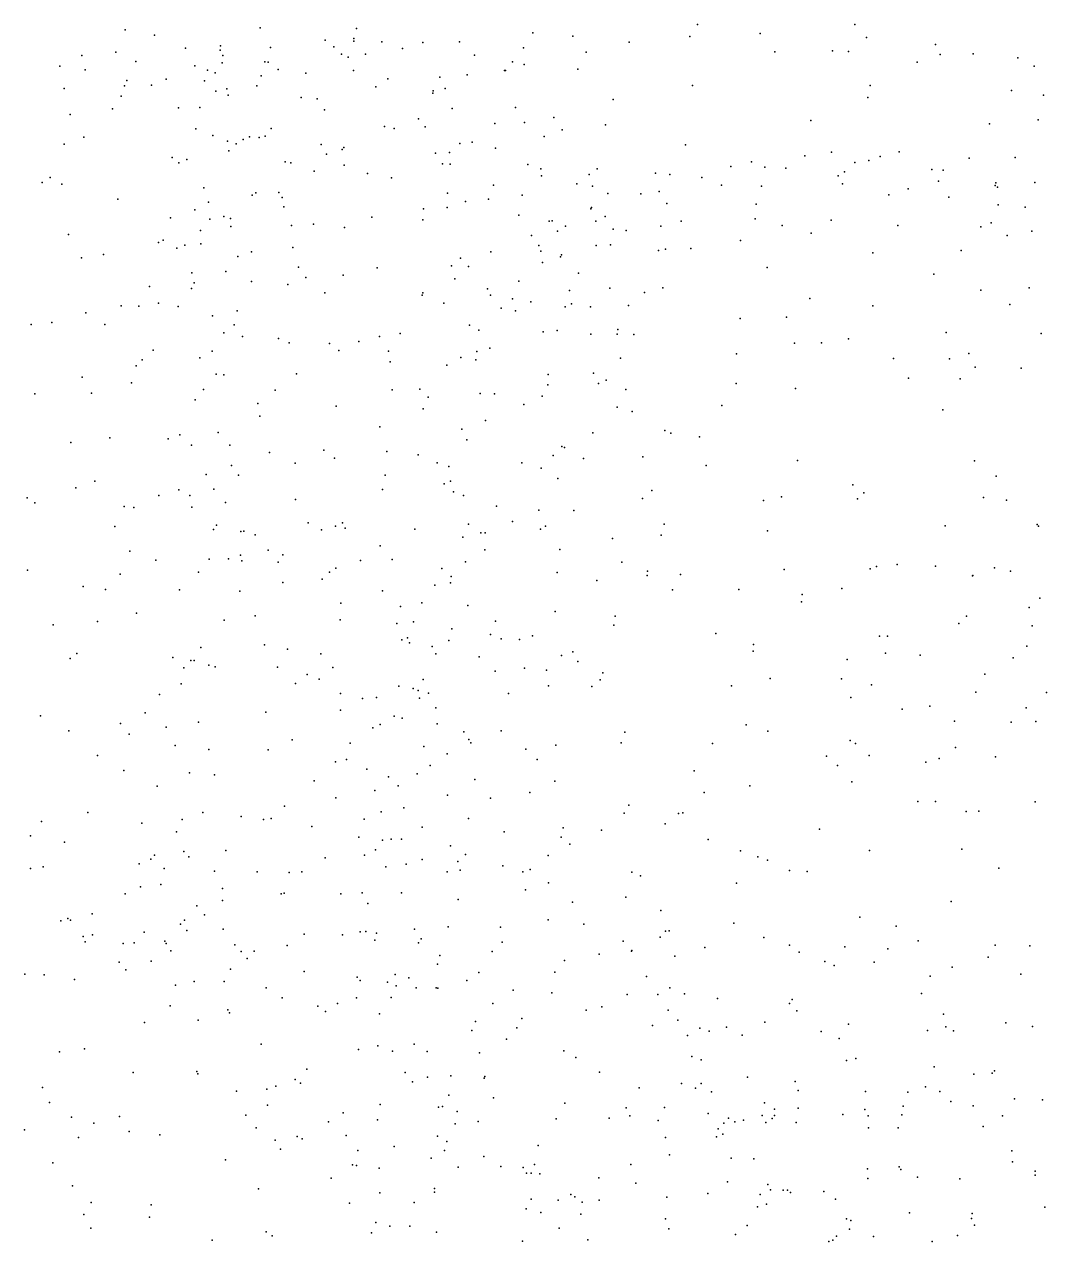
# Model space of a CAD drawing. Header units: metres. Extents: x -23.9 to 23.9, y -28.5 to 28.5.
# Drawn here: x 5.976 to 7.47, y 0.013 to 1.791 of the extents above; entities that cross this region are included whole.
import ezdxf

# ---------------------------------------------------------------- set-up
doc = ezdxf.new("R2010")
doc.units = ezdxf.units.M

msp = doc.modelspace()

# ---------------------------------------------------------------- linework, layer by layer
for p in [(6.1237, 1.7828, 18.7568), (6.3209, 1.7856, 21.542), (6.4615, 1.7846, 20.7161), (6.7191, 1.7786, 21.1354), (6.9597, 1.7908, 22.2245), (7.1898, 1.7904, 22.2281), (6.1663, 1.775, 19.076), (6.4157, 1.7675, 20.4798), (6.4577, 1.7664, -6.7892), (6.4579, 1.7702, 20.2671), (6.4986, 1.7654, 20.1801), (6.5587, 1.7641, 22.1774), (6.6121, 1.7653, 20.0453), (6.7778, 1.7734, 19.0215), (6.86, 1.7647, 18.9965), (6.9488, 1.773, 18.9778), (7.0513, 1.7773, 22.2077), (7.2067, 1.7716, 19.0143), (7.3074, 1.7612, -10.8789), (6.0603, 1.7455, 18.6076), (6.1101, 1.7502, 19.2564), (6.2117, 1.756, 18.9892), (6.2624, 1.7531, 19.6023), (6.2631, 1.7593, -10.4704), (6.2663, 1.7453, 19.6918), (6.336, 1.7568, 2.3899), (6.4285, 1.7581, 22.0686), (6.4396, 1.7472, 20.4017), (6.4492, 1.7428, 19.9177), (6.4748, 1.7471, 19.1864), (6.5289, 1.7557, 20.8053), (6.6341, 1.7459, 21.1542), (6.7057, 1.7563, 20.9712), (6.797, 1.7502, 22.261), (7.0729, 1.7506, 18.9958), (7.1571, 1.752, 12.6453), (7.1804, 1.7513, 13.015), (7.3144, 1.747, 19.0805), (7.3625, 1.7476, 22.3291), (6.028, 1.7295, 19.3439), (6.0652, 1.7246, -1.2548), (6.1394, 1.7363, -16.091), (6.2253, 1.73, 19.4844), (6.2652, 1.7345, 21.7059), (6.3277, 1.7359, 21.9451), (6.3325, 1.7354, 13.9484), (6.347, 1.7249, 19.8061), (6.6896, 1.7362, 2.2837), (6.7067, 1.7324, 22.2603), (6.7851, 1.7255, 21.0033), (7.2809, 1.7356, 22.2981), (7.4279, 1.7418, 19.1903), (7.4518, 1.7297, 22.3625), (6.1262, 1.7089, -6.2546), (6.1833, 1.7107, 19.2438), (6.2394, 1.7085, 19.7635), (6.2439, 1.7239, 18.8555), (6.2553, 1.7199, 19.3798), (6.3224, 1.7155, 19.3215), (6.3878, 1.7193, 21.3206), (6.4574, 1.7233, 20.5553), (6.5074, 1.7111, 20.6995), (6.5832, 1.7139, 19.1963), (6.6233, 1.7169, -25.1974), (6.6777, 1.7232, 19.1083), (6.6795, 1.7233, 20.0164), (6.0345, 1.6972, 18.5266), (6.1225, 1.7012, 19.5475), (6.1619, 1.7021, 18.6382), (6.256, 1.6934, 18.7776), (6.2723, 1.6964, 19.0496), (6.3158, 1.7011, 21.4094), (6.4897, 1.6993, 21.2072), (6.573, 1.6901, 19.8986), (6.5737, 1.6938, 20.1552), (6.5913, 1.6971, 20.8154), (6.9523, 1.7015, 22.288), (7.2121, 1.7015, 19.0668), (7.4184, 1.6943, 8.0287), (6.1176, 1.6861, 19.436), (6.2739, 1.6872, 21.8978), (6.3806, 1.6838, 19.8843), (6.4043, 1.6822, 22.1204), (6.8368, 1.6812, 22.3126), (7.2087, 1.684, 22.2656), (7.4656, 1.6873, 19.3039), (6.0431, 1.6589, 19.5852), (6.1053, 1.6675, -20.5028), (6.2017, 1.6689, 19.835), (6.2326, 1.6693, 18.6787), (6.4151, 1.666, 19.2205), (6.6012, 1.6678, 12.227), (6.6937, 1.6693, -6.3812), (6.7497, 1.6546, 20.0426), (6.2271, 1.6382, 21.5665), (6.3368, 1.6385, 19.0815), (6.5025, 1.6415, 19.9193), (6.5167, 1.6386, 20.468), (6.5523, 1.6528, 21.1365), (6.562, 1.6412, 20.2721), (6.6636, 1.6461, 19.9728), (6.7072, 1.6476, 20.8752), (6.7622, 1.6365, 20.9689), (6.8254, 1.6441, 19.0858), (7.1256, 1.6503, 19.0443), (7.3867, 1.6457, 22.3428), (7.4577, 1.6514, 19.8732), (6.0631, 1.626, 18.4722), (6.2516, 1.6284, 21.4744), (6.2733, 1.62, 21.9726), (6.2961, 1.6227, 18.7394), (6.3052, 1.6265, 19.9451), (6.3195, 1.6255, 22.0456), (6.3281, 1.6273, 18.8685), (6.6308, 1.6189, 14.3464), (6.7357, 1.627, 19.1367), (6.0347, 1.6158, 19.7591), (6.275, 1.6063, -1.9788), (6.2857, 1.6164, 21.3827), (6.41, 1.6155, -5.7495), (6.4179, 1.6011, 14.6257), (6.4407, 1.6078, 19.1424), (6.4429, 1.6111, 21.1953), (6.577, 1.6027, 19.9457), (6.5977, 1.6037, 19.1815), (6.6127, 1.6169, 20.7063), (6.6645, 1.6099, 20.1732), (6.9424, 1.6147, 19.0166), (7.1555, 1.604, 18.6019), (7.2546, 1.6044, 19.0606), (6.1921, 1.5964, 8.8554), (6.2019, 1.5885, 21.6295), (6.2139, 1.5935, 19.9628), (6.3574, 1.5899, 21.2669), (6.3659, 1.5887, 18.9428), (6.4438, 1.5852, 22.2019), (6.5875, 1.5873, 20.5293), (6.5986, 1.5864, 20.3736), (6.7119, 1.5861, 21.0477), (7.0085, 1.5832, 18.5636), (7.0385, 1.59, 18.7035), (7.1165, 1.5989, 22.2838), (7.1895, 1.5891, 18.793), (7.21, 1.5921, 22.271), (7.2265, 1.5977, 18.6792), (7.3569, 1.5956, 19.1229), (7.4238, 1.5961, 19.1804), (6.0141, 1.5669, 19.8398), (6.3999, 1.5763, 19.0593), (6.4775, 1.5729, -8.0795), (6.5126, 1.5668, 20.0223), (6.731, 1.58, -15.7198), (6.7321, 1.5695, 20.8025), (6.8017, 1.5716, 22.3486), (6.8133, 1.5798, 17.4717), (6.8985, 1.5737, 22.348), (6.9192, 1.5714, 22.7523), (6.9664, 1.5673, 18.7554), (7.0583, 1.5821, 18.7919), (7.0887, 1.5807, 18.4844), (7.1656, 1.5694, 18.8718), (7.1748, 1.5754, 18.4543), (7.3022, 1.5786, 18.7714), (7.3189, 1.5777, 18.558), (6.0023, 1.5597, -24.8904), (6.0311, 1.5574, 18.4087), (6.2388, 1.552, 21.4303), (6.6619, 1.556, 20.6427), (6.7836, 1.5577, 20.8679), (6.8066, 1.5546, 20.9569), (6.9949, 1.5559, 22.343), (7.0532, 1.5546, 18.8805), (7.1717, 1.5581, 18.9724), (7.2678, 1.5508, 18.4153), (7.3118, 1.5618, 22.3062), (7.3949, 1.5555, 18.7), (7.3958, 1.5593, 5.876), (7.3983, 1.5532, 18.5872), (7.4527, 1.5597, 22.3561), (6.1128, 1.5357, 18.4349), (6.2455, 1.5309, 18.5421), (6.3094, 1.5412, 20.0529), (6.3147, 1.5448, 18.6523), (6.3482, 1.5451, 18.7333), (6.3532, 1.5378, 11.8867), (6.5947, 1.5443, 19.105), (6.6208, 1.5322, 21.0623), (6.6544, 1.5353, 20.4575), (6.7038, 1.5412, 20.2755), (6.829, 1.5438, 20.1392), (6.8772, 1.5433, 18.6909), (6.9039, 1.5465, 18.5533), (6.9152, 1.5293, 18.4554), (7.2393, 1.5418, 18.925), (7.327, 1.5385, 19.0138), (6.2252, 1.52, 21.9476), (6.3553, 1.5242, 22.3976), (6.5595, 1.5212, 24.4413), (6.5941, 1.5235, 22.3165), (6.6986, 1.5122, 20.5501), (6.8038, 1.5214, 19.1358), (6.8052, 1.5234, 20.2176), (7.0457, 1.5283, -12.1935), (7.3989, 1.5273, 18.8417), (7.4388, 1.524, 5.5015), (6.1897, 1.5083, 21.8518), (6.2472, 1.5063, 13.7004), (6.268, 1.5103, 22.0347), (6.2777, 1.5073, 21.336), (6.2779, 1.4954, -25.96), (6.3666, 1.4969, 22.1698), (6.3988, 1.4991, 18.7952), (6.4439, 1.4941, 21.1529), (6.4838, 1.5093, 22.258), (6.5586, 1.5054, 20.0684), (6.7431, 1.5034, 20.0051), (6.7473, 1.5037, 20.9962), (6.767, 1.496, 20.766), (6.8115, 1.5033, 18.7301), (6.8247, 1.5104, 18.551), (6.9061, 1.4959, 19.0234), (6.936, 1.5032, 18.9278), (7.0443, 1.5066, 18.3156), (7.0834, 1.4969, 22.3283), (7.1551, 1.5046, 2.5619), (7.2525, 1.497, 18.2989), (7.3739, 1.495, 7.6679), (7.389, 1.5011, 18.3788), (6.041, 1.484, 19.9764), (6.2338, 1.4896, 20.0816), (6.7173, 1.4825, 11.755), (6.7551, 1.4889, 22.3643), (6.8364, 1.4918, 18.45), (6.8554, 1.4896, 18.8803), (7.1258, 1.4856, 18.2683), (7.4124, 1.4824, 18.9774), (7.4483, 1.4888, 24.4215), (6.1725, 1.4723, 21.7508), (6.1793, 1.4754, 21.5776), (6.199, 1.4637, 21.4926), (6.2108, 1.4682, 12.3897), (6.234, 1.4703, 13.2198), (6.308, 1.4587, 20.1161), (6.3685, 1.4649, 21.2089), (6.658, 1.4586, 19.0531), (6.7281, 1.468, -21.6306), (6.7311, 1.4593, 20.4657), (6.8117, 1.4679, 18.9988), (6.8325, 1.469, 20.9176), (6.903, 1.4604, 18.3161), (6.9132, 1.4624, 20.098), (6.95, 1.4634, -11.0946), (7.0225, 1.4751, 18.1038), (7.3453, 1.4606, 18.2807), (6.0596, 1.4496, -15.6732), (6.092, 1.4547, 20.0455), (6.2884, 1.4516, 18.5495), (6.6138, 1.4494, 13.296), (6.7334, 1.4429, 13.9303), (6.7598, 1.4514, 20.6812), (6.7611, 1.4544, 18.4873), (7.2159, 1.4571, 3.2253), (6.221, 1.4277, 21.967), (6.2707, 1.43, -20.9897), (6.3768, 1.4362, 18.6779), (6.4423, 1.4243, 20.1455), (6.4918, 1.435, 18.9548), (6.6002, 1.438, -9.4688), (6.6254, 1.4372, 21.047), (6.7859, 1.4276, 18.3819), (7.0614, 1.4356, 18.2102), (7.3052, 1.4261, 22.2602), (6.1593, 1.408, 21.687), (6.2207, 1.4049, 21.4116), (6.2242, 1.4131, 18.4587), (6.308, 1.4153, 21.2733), (6.3614, 1.4109, 3.6891), (6.3877, 1.4209, 22.202), (6.6053, 1.419, -12.323), (6.6532, 1.4045, 22.3518), (6.699, 1.4157, 18.7918), (6.8318, 1.4055, 18.2903), (6.9093, 1.4059, 20.1918), (7.4442, 1.4061, 18.2638), (6.4153, 1.3986, 21.1589), (6.5575, 1.3955, 22.3192), (6.5587, 1.3986, 20.1431), (6.6575, 1.3952, 20.1051), (6.6897, 1.3899, 18.4614), (6.773, 1.4021, 18.9511), (6.8826, 1.399, 24.3935), (7.1239, 1.3902, 18.15), (7.3738, 1.4028, 18.217), (6.0663, 1.3694, -2.2668), (6.1177, 1.3796, 20.1111), (6.1435, 1.3792, 18.3874), (6.1725, 1.3838, 21.5448), (6.2013, 1.3789, 20.1458), (6.2872, 1.3723, 22.091), (6.5891, 1.3836, 18.9725), (6.6731, 1.3763, 18.9839), (6.6937, 1.3722, 18.8834), (6.7161, 1.3855, 21.0062), (6.7667, 1.3783, 20.1001), (6.7757, 1.3824, 20.6114), (6.8036, 1.3782, 20.9597), (6.859, 1.3802, 12.701), (7.2162, 1.3798, 18.144), (7.416, 1.3818, 22.2867), (5.9862, 1.3525, -20.1542), (6.0167, 1.3554, 20.0593), (6.0939, 1.3526, -22.4802), (6.251, 1.3652, -1.483), (6.2829, 1.3518, 18.491), (6.6267, 1.3513, 18.7014), (7.022, 1.3614, 18.1388), (7.0901, 1.3632, -25.1938), (6.268, 1.3403, 20.1824), (6.2949, 1.3351, -26.5135), (6.495, 1.3349, 22.2809), (6.5254, 1.3392, 18.8933), (6.6402, 1.344, 18.811), (6.7345, 1.3415, 14.625), (6.7546, 1.3438, 18.2928), (6.8038, 1.3385, 20.5055), (6.8426, 1.3385, 20.3808), (6.8433, 1.3449, 18.2051), (6.8669, 1.3378, 22.383), (7.323, 1.341, 18.1338), (7.4621, 1.3393, 18.1954), (6.3475, 1.3321, 21.2215), (6.3632, 1.3258, 18.5982), (6.4222, 1.3248, 20.1995), (6.465, 1.3275, 18.7694), (6.6565, 1.3177, 21.0323), (7.1018, 1.325, 18.1016), (7.1409, 1.3256, 22.3177), (7.1805, 1.3313, -15.7593), (6.1485, 1.3008, 20.1587), (6.1647, 1.3152, 21.7297), (6.2326, 1.304, 18.4363), (6.2509, 1.3134, 21.3578), (6.4357, 1.3143, 21.1486), (6.5086, 1.3135, 21.0979), (6.5106, 1.2979, 12.9607), (6.6142, 1.3044, 20.1672), (6.6361, 1.3008, 18.9042), (6.6375, 1.313, 18.4395), (6.8474, 1.3031, -8.6378), (7.0168, 1.3097, 22.3596), (7.2464, 1.3027, 22.2601), (7.3279, 1.3021, 23.1965), (7.3562, 1.3102, 16.9048), (6.1396, 1.292, 24.4635), (6.2564, 1.2801, 14.8887), (6.3738, 1.2802, 22.1824), (6.5936, 1.2932, 18.5432), (6.808, 1.2813, 20.6191), (7.3654, 1.2901, 22.214), (7.4328, 1.2885, 14.5575), (6.0609, 1.2753, 20.125), (6.133, 1.2673, 18.3613), (6.268, 1.2788, 22.045), (6.7413, 1.2641, 20.1494), (6.7417, 1.2792, -6.0547), (6.8152, 1.2661, 20.7408), (6.8266, 1.2712, 2.5856), (7.0162, 1.2663, 18.073), (7.268, 1.2741, -16.9568), (7.3438, 1.2733, -9.0028), (5.9915, 1.2513, 3.9338), (6.0743, 1.2521, -5.3479), (6.2382, 1.2574, 20.2076), (6.3427, 1.2565, 20.2209), (6.5139, 1.2569, 18.7236), (6.5543, 1.2582, 20.2054), (6.5665, 1.2462, 18.7922), (6.6422, 1.2518, 11.5111), (6.6634, 1.2512, 18.304), (6.733, 1.248, 18.2186), (6.8553, 1.2576, 20.2122), (7.103, 1.2591, 11.8989), (6.226, 1.2424, 21.957), (6.3175, 1.2373, 18.5143), (6.4318, 1.2332, 20.2305), (6.5592, 1.2294, 18.4879), (6.706, 1.2356, 21.0193), (6.8427, 1.2317, 20.8808), (6.9952, 1.2341, 17.087), (7.3182, 1.2276, 18.0526), (6.3202, 1.2188, 22.1071), (6.6503, 1.2121, 22.3364), (6.8646, 1.2255, 20.4371), (6.2033, 1.1913, 21.5266), (6.2597, 1.1947, 21.3784), (6.4957, 1.2029, 18.5499), (6.6156, 1.1998, 20.2007), (6.807, 1.1942, 20.5804), (6.9121, 1.1977, 20.3194), (6.9207, 1.1937, 18.0648), (6.044, 1.1801, 20.1423), (6.1012, 1.1871, 18.2967), (6.1866, 1.1856, 21.7265), (6.2206, 1.1762, 18.3862), (6.2765, 1.1761, 20.2316), (6.6229, 1.1841, 21.0305), (6.7616, 1.1742, 20.7671), (6.9627, 1.1882, 22.3569), (6.3345, 1.1656, 21.2885), (6.414, 1.1689, 18.6152), (6.4295, 1.157, 21.193), (6.5059, 1.1668, 20.2333), (6.5515, 1.162, 18.4311), (6.7489, 1.1609, 20.946), (6.7656, 1.1727, 20.1854), (6.7935, 1.1568, 20.4982), (6.8801, 1.1591, 22.3656), (6.279, 1.1466, 22.0063), (6.3718, 1.1501, 20.2454), (6.5794, 1.1504, 18.3514), (6.5963, 1.1451, 2.8642), (6.7031, 1.1506, 18.1819), (6.7313, 1.1425, 20.6951), (6.9723, 1.1464, 14.808), (7.106, 1.154, 18.0058), (7.3644, 1.1535, 22.1551), (6.0791, 1.1237, 11.6379), (6.2422, 1.1334, 21.4755), (6.2894, 1.1324, 18.4403), (6.5034, 1.1323, 21.1504), (6.5988, 1.1236, 21.1026), (6.7557, 1.1275, 22.3573), (7.396, 1.131, 18.0421), (6.0514, 1.114, 18.1675), (6.1729, 1.1029, 18.2653), (6.2018, 1.1108, 15.3936), (6.218, 1.1028, 21.7459), (6.2531, 1.1118, 21.9148), (6.4996, 1.1116, 18.5088), (6.5898, 1.1198, 22.304), (6.6035, 1.1081, 20.2168), (6.6181, 1.1029, 18.265), (6.8931, 1.1098, 20.3583), (7.1868, 1.1181, 8.6556), (7.2029, 1.1066, 22.2423), (5.9805, 1.0992, 20.1097), (5.9915, 1.0919, 18.085), (6.1224, 1.0865, 20.1962), (6.1365, 1.0854, 18.1469), (6.2211, 1.0859, 21.6636), (6.2701, 1.0923, 20.2404), (6.3724, 1.097, 22.1067), (6.6664, 1.0869, 20.8687), (6.8795, 1.0985, 11.2146), (7.0561, 1.0952, -13.7265), (7.0825, 1.1007, 22.3146), (7.1934, 1.0978, 17.9849), (7.3779, 1.0997, 22.0841), (7.4113, 1.0959, 15.015), (6.728, 1.0811, 18.133), (6.7793, 1.0806, 13.8016), (6.1087, 1.0572, 18.0431), (6.2529, 1.0529, 21.53), (6.2569, 1.0595, 18.2389), (6.2925, 1.05, 18.4129), (6.2968, 1.0504, 21.4252), (6.3912, 1.0627, 18.6458), (6.4106, 1.0528, 21.2637), (6.4308, 1.0578, 24.2998), (6.4414, 1.0626, 11.2389), (6.4451, 1.0549, 18.5517), (6.5469, 1.0533, 18.3426), (6.6253, 1.0607, 3.3348), (6.6896, 1.0645, 21.0501), (6.7306, 1.0533, -7.4758), (6.7379, 1.0579, 20.224), (6.911, 1.0607, 18.0187), (7.0621, 1.0509, 17.9782), (7.3218, 1.0586, 17.9911), (7.4562, 1.0602, -8.043), (7.4581, 1.058, 18.0397), (6.3138, 1.0452, -20.2992), (6.6168, 1.042, 20.7707), (6.6434, 1.0482, 18.2034), (6.6495, 1.0484, 20.949), (6.8355, 1.0399, 20.3018), (6.9066, 1.0447, 22.374), (6.1303, 1.0216, 22.4805), (6.2923, 1.0157, -15.2603), (6.3325, 1.0231, 22.0763), (6.3541, 1.016, 18.5243), (6.4963, 1.0293, 18.4102), (6.6492, 1.0232, 21.1299), (6.7587, 1.0238, 20.4043), (6.1684, 1.0084, 18.0066), (6.2462, 1.0099, 18.0682), (6.2747, 1.0103, 21.9767), (6.294, 1.0072, 18.1435), (6.3473, 1.0052, 18.2986), (6.4316, 0.9967, 3.8124), (6.4673, 1.0079, 18.3043), (6.5139, 1.0094, 22.2939), (6.5864, 0.996, 8.5205), (6.6207, 1.0057, 20.2093), (6.8491, 1.0055, 18.0344), (7.2121, 0.9956, 22.2824), (7.2212, 0.9989, 23.9373), (7.2514, 1.002, 17.973), (7.3074, 0.9994, 22.1831), (7.3938, 0.9973, 18.0094), (5.981, 0.9936, 17.9164), (6.1162, 0.9876, 20.1872), (6.2306, 0.9909, 21.815), (6.4114, 0.9806, 18.3924), (6.4223, 0.9907, 22.2211), (6.5998, 0.9842, 22.3615), (6.755, 0.9903, -23.6267), (6.8129, 0.9785, 9.0051), (6.8861, 0.986, 10.6422), (6.8869, 0.9921, 17.5454), (6.9348, 0.9873, -11.4618), (7.0866, 0.9944, 22.3602), (7.3614, 0.9856, -16.1172), (7.362, 0.9859, 21.3133), (7.417, 0.9921, 21.4532), (6.0621, 0.97, 17.8997), (6.0949, 0.9653, 13.5654), (6.2031, 0.9651, 20.2154), (6.2912, 0.9632, -27.0219), (6.3539, 0.9756, 22.1531), (6.4996, 0.9633, -12.6781), (6.576, 0.9719, 20.8441), (6.5992, 0.975, 20.9516), (6.9234, 0.9649, 22.4273), (7.0202, 0.9654, 22.4081), (7.1705, 0.9667, 17.9599), (6.4389, 0.9453, 20.2387), (6.557, 0.9458, 20.721), (7.1119, 0.9474, 17.9984), (7.113, 0.9579, 11.7185), (7.4601, 0.9529, 21.3053), (6.14, 0.9307, 17.8833), (6.3137, 0.9268, 21.5161), (6.5257, 0.9408, 18.2963), (6.6245, 0.9422, 20.49), (6.7517, 0.9334, 22.4454), (6.8394, 0.9263, 22.4616), (7.3527, 0.9263, 17.9867), (7.4443, 0.939, 22.028), (6.0182, 0.9139, 17.8333), (6.0833, 0.9187, -10.828), (6.2682, 0.9205, 17.9554), (6.4376, 0.9213, 22.3045), (6.5204, 0.9156, 21.2911), (6.5449, 0.9181, 22.3854), (6.6011, 0.9082, 18.2316), (6.6647, 0.9192, 18.1595), (6.8374, 0.9132, 20.1899), (7.3417, 0.9158, 21.447), (7.4488, 0.9125, 21.6713), (6.528, 0.8918, 20.8325), (6.5361, 0.8949, 20.2174), (6.5965, 0.8909, 21.154), (6.6573, 0.8997, 20.4023), (6.6729, 0.8933, 22.4497), (6.6998, 0.8923, 14.8266), (6.7187, 0.8979, 4.0405), (6.9864, 0.9011, 22.4583), (7.2258, 0.8971, -21.97), (7.2373, 0.8973, 22.3362), (6.0531, 0.8721, 4.3729), (6.2344, 0.8805, 20.2086), (6.3274, 0.8845, 22.1964), (6.3606, 0.8783, 20.2242), (6.4094, 0.8717, 18.0593), (6.539, 0.8876, 20.6255), (6.5724, 0.8824, 20.536), (6.5776, 0.8713, 21.0462), (6.7779, 0.8745, 12.7486), (7.041, 0.8754, 17.9692), (7.0415, 0.8853, 16.7759), (7.2347, 0.8724, -17.5914), (7.4411, 0.8828, 18.0198), (6.0431, 0.8649, -21.661), (6.1934, 0.8659, 17.8544), (6.2196, 0.8615, 21.9547), (6.2246, 0.8616, 21.6935), (6.2459, 0.8548, 22.0619), (6.6406, 0.867, 20.288), (6.7613, 0.8688, 20.1678), (6.785, 0.8602, -13.1024), (7.1785, 0.8633, 17.9605), (7.2854, 0.8694, 17.9718), (7.4209, 0.8657, 21.3865), (6.2093, 0.8511, 21.7902), (6.2549, 0.8525, 21.6036), (6.3461, 0.8519, 17.9622), (6.3896, 0.8413, -22.0834), (6.4269, 0.8516, 13.6059), (6.6643, 0.8464, 20.1548), (6.707, 0.8506, 18.1283), (6.7393, 0.8474, -25.745), (6.8215, 0.8435, 8.0634), (7.3799, 0.8419, 21.4598), (6.2055, 0.8277, 7.0853), (6.3724, 0.8281, 15.8781), (6.4071, 0.8347, 4.6295), (6.5233, 0.8242, 21.2661), (6.5444, 0.8209, 3.0623), (6.5589, 0.8342, 18.2345), (6.742, 0.8249, 20.25), (6.8056, 0.8237, 22.4967), (6.8175, 0.8337, -26.9491), (7.0094, 0.8247, -12.3801), (7.066, 0.8354, 22.4572), (7.1704, 0.8351, 22.4106), (7.2139, 0.8263, 12.2568), (6.174, 0.8122, 20.1617), (6.4384, 0.8135, 21.3257), (6.4706, 0.8061, 18.0843), (6.491, 0.8078, 20.1918), (6.5517, 0.8177, 9.5442), (6.5538, 0.8068, 22.4363), (6.5668, 0.8138, 21.1745), (6.6835, 0.8137, 22.4824), (7.1837, 0.8079, 22.4607), (7.3664, 0.8153, 22.2474), (7.47, 0.815, 21.5958), (6.1528, 0.7853, 10.7751), (6.3291, 0.7862, 22.2572), (6.4381, 0.789, 18.0076), (6.5774, 0.7924, 20.4509), (7.2589, 0.7907, 10.8222), (7.2995, 0.7949, 22.3359), (7.4402, 0.7925, 18.0304), (6.0001, 0.7807, 12.4981), (6.1166, 0.7699, -19.9361), (6.2308, 0.7719, 22.1037), (6.4963, 0.7683, 3.5486), (6.5165, 0.7805, 20.5816), (6.5283, 0.7775, 7.1772), (6.5795, 0.7694, 20.2193), (7.0311, 0.7678, 22.4937), (7.3353, 0.7733, 13.8665), (7.4179, 0.7717, -21.275), (7.4542, 0.7727, 22.1453), (6.0415, 0.759, 17.73), (6.1297, 0.7543, 22.2714), (6.1835, 0.7644, 21.9403), (6.4855, 0.7636, 20.7029), (6.6182, 0.7577, 20.3736), (6.6731, 0.7589, 20.2968), (6.8536, 0.7573, 20.1705), (7.0628, 0.7583, 15.2698), (6.1965, 0.7374, 21.6633), (6.246, 0.7318, 21.5306), (6.3325, 0.7313, 21.4068), (6.3677, 0.746, 22.3216), (6.4523, 0.741, 22.3893), (6.56, 0.736, 18.1667), (6.6258, 0.7462, 20.1252), (6.6287, 0.7416, 22.4104), (6.7088, 0.7323, 20.1002), (6.7528, 0.7382, 22.5151), (6.8482, 0.7414, 18.0507), (6.9819, 0.7405, 18.0014), (7.1829, 0.745, -6.7003), (7.1906, 0.7405, 17.9806), (7.337, 0.7345, -16.8566), (6.083, 0.7228, 20.0735), (6.4308, 0.7136, 21.3115), (6.4468, 0.7173, 20.152), (6.5941, 0.7256, 22.4735), (6.7257, 0.717, 20.2445), (7.1483, 0.7221, -23.4854), (7.2109, 0.7231, -22.7313), (7.2933, 0.7134, 18.002), (7.3127, 0.7187, 11.2102), (7.3954, 0.7212, 22.2461), (6.1217, 0.701, 17.7266), (6.2176, 0.6975, 17.7632), (6.254, 0.6948, -12.3596), (6.4768, 0.703, 20.8434), (6.5503, 0.6962, 20.1211), (6.5691, 0.7083, 20.4334), (6.9552, 0.7005, 22.5187), (7.1642, 0.7085, 7.9784), (6.1702, 0.6781, 21.7734), (6.4, 0.6859, 10.4586), (6.5086, 0.6916, 20.5609), (6.5225, 0.6788, 18.0569), (6.6343, 0.6878, 18.1073), (6.7514, 0.6853, 18.139), (7.0363, 0.6785, 22.5039), (7.1854, 0.6845, 22.4414), (6.4314, 0.661, 17.9102), (6.4883, 0.672, 21.2653), (6.5944, 0.6651, -20.4223), (6.6576, 0.6607, 20.0505), (6.7147, 0.6691, -5.2295), (6.9695, 0.6688, 4.1083), (6.3566, 0.649, 22.3248), (6.4976, 0.6407, 22.4355), (6.531, 0.6465, 21.1202), (6.8594, 0.6507, 18.0826), (7.2819, 0.6557, 22.3783), (7.3075, 0.656, 17.7768), (7.3524, 0.6412, 18.0465), (7.3709, 0.6417, 22.2978), (7.4531, 0.6551, 22.1771), (6.0012, 0.6266, 24.2734), (6.069, 0.6397, -10.0783), (6.1478, 0.624, 20.0311), (6.2067, 0.6294, 22.091), (6.2371, 0.6398, 7.7222), (6.293, 0.634, 22.2468), (6.3259, 0.6293, 20.0885), (6.337, 0.6308, 21.3819), (6.4727, 0.6301, -23.714), (6.6253, 0.631, 22.4957), (6.8527, 0.6388, 20.018), (6.9128, 0.6233, 22.5322), (6.9321, 0.6381, 15.6842), (6.9385, 0.6392, -20.7655), (5.9851, 0.6057, 17.6699), (6.1985, 0.6114, 9.5256), (6.3963, 0.6191, 21.3217), (6.5577, 0.6181, -6.2522), (6.6774, 0.6116, 18.1748), (6.7634, 0.6175, -16.3901), (6.8196, 0.6141, 20.1016), (7.1382, 0.6153, 18.0223), (6.0348, 0.5965, 19.9149), (6.4652, 0.6035, 20.7283), (6.4997, 0.5994, 20.5623), (6.5124, 0.601, 20.0588), (6.5276, 0.601, 18.0143), (6.5991, 0.5909, 20.02), (6.7605, 0.6038, 10.3548), (6.7731, 0.5936, 19.9652), (6.9752, 0.6001, 18.0585), (6.1612, 0.5715, 21.868), (6.1664, 0.5772, 21.7704), (6.2094, 0.5826, 13.7417), (6.2166, 0.5749, 21.5749), (6.2707, 0.5844, 9.9929), (6.416, 0.5737, 20.0457), (6.4734, 0.5772, 17.9318), (6.4894, 0.5852, 20.9622), (6.5574, 0.5713, 20.4375), (6.6211, 0.5786, 18.1072), (6.7417, 0.5769, 20.2307), (7.0229, 0.5837, 12.474), (7.0481, 0.5752, -5.5551), (7.0621, 0.5702, 13.896), (7.211, 0.5842, 22.4309), (7.3462, 0.5863, 23.512), (5.9854, 0.558, 19.3032), (6.0038, 0.5602, 19.8126), (6.1439, 0.5649, 17.6964), (6.1805, 0.558, 21.6834), (6.2542, 0.5543, 17.7378), (6.3166, 0.5532, -10.5716), (6.3634, 0.5523, 22.3291), (6.3816, 0.5533, 9.2013), (6.5043, 0.5605, 21.2519), (6.5341, 0.5644, 21.1411), (6.5942, 0.553, 22.4808), (6.6097, 0.5683, -11.7566), (6.6131, 0.5557, 20.3607), (6.6755, 0.5618, 19.935), (6.7047, 0.5531, 14.0892), (6.7154, 0.5563, 22.5197), (6.8641, 0.5528, 19.9313), (7.0945, 0.5551, 18.0655), (7.1201, 0.5534, 22.476), (7.4003, 0.5584, 18.1147), (6.1757, 0.5348, 21.9597), (6.7423, 0.5368, 19.8875), (6.8766, 0.5475, 20.0792), (7.0167, 0.5365, 22.5104), (6.1234, 0.5212, 11.4053), (6.1458, 0.5312, 19.9136), (6.2659, 0.5288, 19.9713), (6.3514, 0.5211, 19.9782), (6.3561, 0.5218, 8.8242), (6.4385, 0.5209, 17.8751), (6.47, 0.5222, 19.9726), (6.5276, 0.5225, 21.0497), (6.7084, 0.5268, 18.1578), (6.8551, 0.5161, 4.6552), (6.2284, 0.5034, -5.3605), (6.2657, 0.5111, 21.4973), (6.4783, 0.507, 20.8506), (6.6102, 0.5129, 19.9057), (6.7773, 0.5087, -14.2126), (7.3303, 0.5098, 22.3642), (6.0298, 0.4815, -0.5763), (6.0398, 0.485, 19.4659), (6.0436, 0.4825, -24.1833), (6.0754, 0.4916, -1.335), (6.2103, 0.4823, 21.6241), (6.2394, 0.4901, 22.1497), (6.7417, 0.4831, 20.2444), (6.9061, 0.4966, 18.1531), (7.1971, 0.487, 18.1103), (6.1512, 0.4649, 5.2596), (6.2044, 0.4769, 17.7075), (6.2137, 0.4674, -13.179), (6.2668, 0.4694, 19.8864), (6.4668, 0.4657, 22.3978), (6.4753, 0.466, 20.7759), (6.491, 0.4633, 20.641), (6.5462, 0.4695, 21.1449), (6.5957, 0.4726, 20.403), (6.6721, 0.4722, 19.7727), (6.794, 0.4767, 19.7578), (6.9132, 0.4664, 22.5176), (6.9185, 0.4668, 20.0405), (7.013, 0.4782, 18.131), (7.2503, 0.4736, 22.399), (6.0624, 0.4585, 19.5829), (6.0652, 0.4509, 11.9187), (6.0759, 0.4611, 21.9847), (6.1207, 0.4482, 17.6768), (6.137, 0.4492, 12.4124), (6.1816, 0.4518, 21.7714), (6.1837, 0.4486, 19.7805), (6.284, 0.4466, 15.9815), (6.3603, 0.4453, 22.3069), (6.385, 0.4622, 6.6266), (6.441, 0.461, 19.8909), (6.4885, 0.4535, 21.2794), (6.5524, 0.4496, 20.4725), (6.556, 0.4551, 19.8464), (6.6744, 0.4503, 20.3054), (6.8514, 0.4518, 19.4162), (6.9055, 0.4578, 19.8669), (7.0569, 0.4573, 22.487), (7.0943, 0.4461, 10.1487), (7.2822, 0.4521, 18.1486), (7.395, 0.4458, 18.2), (7.4454, 0.4448, 22.3556), (6.1902, 0.4379, 21.9511), (6.2931, 0.4367, 22.2087), (6.3123, 0.4372, 17.767), (6.5835, 0.4307, 19.7505), (6.6598, 0.4367, 19.666), (6.8161, 0.4327, 18.1781), (6.8636, 0.437, 7.146), (6.8639, 0.4382, 19.7065), (6.9266, 0.43, 16.4882), (6.9707, 0.4425, 24.0216), (7.1085, 0.4358, -26.3238), (7.1751, 0.4434, 22.4405), (7.238, 0.4405, 11.4654), (7.3847, 0.4286, 10.9826), (6.1149, 0.4212, 0.5041), (6.1246, 0.4099, 14.4159), (6.1616, 0.4227, 19.496), (6.2774, 0.4111, 19.745), (6.302, 0.4265, 21.4744), (6.5801, 0.4181, 21.2206), (6.7653, 0.4234, 22.5023), (7.1461, 0.4222, 18.1607), (7.1597, 0.4165, 19.2632), (7.218, 0.4213, 15.2021), (7.3321, 0.4139, 9.6113), (5.9769, 0.4035, 3.086), (6.0051, 0.4029, 19.2106), (6.0494, 0.396, 17.6673), (6.2242, 0.3927, 19.5434), (6.2681, 0.3927, 21.544), (6.3851, 0.4073, 19.7696), (6.4625, 0.3991, 19.7264), (6.4669, 0.3942, 8.1758), (6.5067, 0.3919, 20.8497), (6.5182, 0.4033, 17.982), (6.5382, 0.3983, 20.5597), (6.6226, 0.3946, 7.7468), (6.6404, 0.4061, 18.101), (6.7513, 0.4068, 19.5432), (6.8855, 0.4, 20.1812), (7.3, 0.4005, 22.4058), (7.4322, 0.4038, 16.5026), (6.1974, 0.3875, 21.8302), (6.3297, 0.3837, 19.6228), (6.5195, 0.3865, 20.9347), (6.5487, 0.3838, 19.5847), (6.5782, 0.3836, 21.1068), (6.5805, 0.3832, 22.4359), (6.6906, 0.3804, 12.514), (6.7472, 0.3764, 20.2786), (6.8569, 0.3741, 19.4915), (6.9017, 0.3741, 18.1679), (6.9193, 0.3835, 19.5877), (6.9408, 0.3749, 20.0205), (7.2873, 0.3755, 18.2408), (6.1896, 0.3575, 19.4446), (6.3529, 0.3693, 21.4367), (6.4052, 0.357, 17.8471), (6.4338, 0.3608, 19.5485), (6.4614, 0.3689, 22.3562), (6.5122, 0.3697, 20.729), (6.6607, 0.361, 22.4588), (6.8199, 0.3561, 20.2348), (6.9891, 0.368, 19.4726), (7.0944, 0.3609, 22.4518), (7.0984, 0.3667, 19.3568), (6.2737, 0.3514, 17.7526), (6.276, 0.3473, 22.1196), (6.4164, 0.3489, 21.3759), (6.4954, 0.3457, 21.319), (6.7033, 0.3387, 18.1272), (6.7973, 0.3509, 15.8433), (6.9168, 0.3513, 11.9617), (7.1049, 0.3501, 19.2505), (7.3192, 0.3454, 19.1717), (6.1519, 0.3331, 17.7011), (6.2304, 0.3366, 21.9861), (6.63, 0.3212, 18.0878), (6.6354, 0.3344, 4.8484), (6.6961, 0.3253, 20.3449), (6.894, 0.3289, 19.4229), (6.9311, 0.3363, 19.8299), (6.9632, 0.3246, 20.1064), (6.9767, 0.3205, 19.6091), (7.0022, 0.3264, 19.3453), (7.0581, 0.3335, 18.2666), (7.1806, 0.3304, 22.4375), (7.2961, 0.3213, 18.3201), (7.3225, 0.3269, 22.4555), (7.3338, 0.321, 19.0412), (7.4104, 0.3328, 22.4391), (7.4493, 0.3272, 18.3508), (6.6806, 0.3085, 21.2058), (6.9453, 0.3143, 19.708), (7.0252, 0.3144, 17.806), (7.1405, 0.3199, 18.295), (7.1667, 0.3095, 19.3468), (6.0276, 0.2901, 17.6802), (6.0641, 0.2946, 19.2965), (6.3225, 0.3014, 3.4987), (6.4643, 0.2936, 17.9318), (6.493, 0.2989, 19.4924), (6.5141, 0.2911, 18.0045), (6.5458, 0.3015, 20.9015), (6.5651, 0.2906, 20.6087), (6.6415, 0.2887, 21.1173), (6.7647, 0.2918, 19.4543), (6.7821, 0.2821, 22.4483), (6.9518, 0.2834, 19.969), (6.9652, 0.2786, 18.2553), (7.1774, 0.2776, 19.1095), (7.191, 0.2807, 18.36), (7.3056, 0.2681, 18.45), (6.1351, 0.26, -4.8049), (6.2284, 0.2616, 17.7489), (6.23, 0.2579, 19.4155), (6.3718, 0.2496, 19.4702), (6.3892, 0.2648, 21.4658), (6.5325, 0.2602, 22.3474), (6.5655, 0.2531, 20.7526), (6.5995, 0.2554, 20.974), (6.6482, 0.2518, 22.3945), (6.6491, 0.2544, 20.4715), (6.8168, 0.2607, 18.1682), (7.0328, 0.2531, 19.2853), (7.3634, 0.2574, 19.2459), (7.3906, 0.2593, 13.9525), (7.3937, 0.2627, 19.1543), (6.0029, 0.2383, 19.2143), (6.2863, 0.233, 21.9484), (6.3305, 0.2357, 21.5984), (6.3436, 0.2399, 22.1283), (6.3799, 0.2443, -20.1537), (6.5433, 0.2464, 21.3445), (6.8747, 0.2378, 22.6119), (6.9363, 0.2438, 20.2354), (6.9568, 0.2373, 19.8602), (6.9652, 0.2441, 22.4311), (6.9801, 0.232, 19.7017), (7.1027, 0.247, 19.4496), (7.1068, 0.2337, 18.3317), (7.2052, 0.2323, 22.4838), (7.2929, 0.2393, 18.5284), (7.3141, 0.2322, 18.7678), (6.0132, 0.2161, 15.8163), (6.4962, 0.2134, 19.483), (6.5963, 0.2269, 20.6671), (6.6616, 0.2232, 21.3097), (6.7661, 0.2153, 21.1902), (7.0578, 0.2155, 19.5357), (7.267, 0.2311, 19.3152), (7.3301, 0.2178, 18.68), (7.423, 0.2216, 19.0846), (7.464, 0.22, 18.4552), (6.1153, 0.1958, -1.0387), (6.2997, 0.1978, 21.8718), (6.3316, 0.2124, 7.9099), (6.4422, 0.2009, 22.2146), (6.5815, 0.2092, -27.1787), (6.5871, 0.2106, 14.6413), (6.6087, 0.2032, 20.8638), (6.8556, 0.2083, -23.636), (6.8609, 0.1966, 20.3077), (6.9117, 0.2089, 18.228), (6.9753, 0.2002, 19.3268), (7.0544, 0.197, -15.9007), (7.0724, 0.1972, 22.4609), (7.0725, 0.2063, -22.5517), (7.1069, 0.208, 19.182), (7.172, 0.1987, 7.9834), (7.2041, 0.2059, 19.0087), (7.2091, 0.1967, 19.373), (7.2583, 0.198, 18.6308), (7.2601, 0.2109, 23.0989), (7.3628, 0.2113, 18.8752), (7.4056, 0.1968, 18.5581), (6.0451, 0.1947, 9.4447), (6.0778, 0.1862, 19.2943), (6.3151, 0.1791, 19.4383), (6.4208, 0.1882, 17.9349), (6.4924, 0.1911, -15.1144), (6.6057, 0.1849, 21.3613), (6.6394, 0.1887, 20.6012), (6.7534, 0.1926, 22.3816), (6.8307, 0.1934, 3.6662), (6.9024, 0.1897, 22.3964), (6.99, 0.1778, 11.5968), (6.9985, 0.186, -6.6704), (7.0049, 0.1935, 18.2944), (7.0146, 0.1881, 15.442), (7.027, 0.1905, 20.2051), (7.0595, 0.1871, 4.3347), (7.0688, 0.1931, -16.5138), (7.1041, 0.1868, -14.377), (7.2096, 0.1794, 18.564), (7.2529, 0.1794, 18.7163), (7.3774, 0.1813, 22.5055), (5.9763, 0.1761, -10.0537), (6.0553, 0.1649, 5.456), (6.1295, 0.1739, 17.7443), (6.1742, 0.1691, 19.3627), (6.3429, 0.161, 21.9911), (6.3748, 0.1665, 22.0771), (6.382, 0.1633, 21.6028), (6.4463, 0.168, 21.5039), (6.5799, 0.1672, 24.3227), (6.9129, 0.1651, -11.6206), (6.9877, 0.1663, 19.8097), (6.9971, 0.17, 20.011), (6.3508, 0.1482, 21.7138), (6.4638, 0.146, 18.021), (6.5168, 0.1518, 21.4498), (6.5902, 0.1462, 19.472), (6.5937, 0.1592, 6.6364), (6.7272, 0.1536, 21.0813), (7.4193, 0.1456, 18.6678), (6.0179, 0.1279, -0.7094), (6.2701, 0.1326, 17.8343), (6.4556, 0.1252, 22.1375), (6.5708, 0.1348, 22.2623), (6.6479, 0.1372, 20.7854), (6.7219, 0.1259, 19.4438), (6.8626, 0.1259, 19.3878), (6.919, 0.14, 20.3306), (7.0088, 0.1351, 20.2771), (7.0421, 0.1339, 20.0785), (7.4203, 0.1294, 18.7705), (6.4615, 0.1243, 19.4597), (6.4945, 0.1205, 17.1908), (6.61, 0.1219, -4.1059), (6.6724, 0.1229, 20.7037), (6.705, 0.1212, 20.5869), (6.7102, 0.1128, 20.9719), (6.7166, 0.113, 22.3303), (6.7294, 0.112, 21.3651), (7.2081, 0.1192, 22.5161), (7.2545, 0.1225, 19.3813), (7.2568, 0.1185, 11.2491), (7.2812, 0.1072, 9.2984), (7.4532, 0.1158, -14.6803), (7.4532, 0.11, 18.9219), (6.0468, 0.0946, 19.2239), (6.3183, 0.0899, 17.9058), (6.4248, 0.1056, 8.7298), (6.5757, 0.0907, 18.1392), (6.8159, 0.106, 21.2867), (6.8697, 0.0985, 18.2289), (7.0035, 0.1004, 19.2765), (7.0625, 0.0963, 18.3996), (7.2087, 0.1054, 18.8398), (7.343, 0.1047, -23.9526), (6.4956, 0.0842, 21.5786), (6.5757, 0.0854, 21.4891), (6.7167, 0.0752, 20.7933), (6.7565, 0.0738, 5.0765), (6.7748, 0.0819, 21.1424), (6.7807, 0.0787, 20.5586), (6.816, 0.0737, 22.3626), (6.9148, 0.0778, 14.9765), (6.9747, 0.0831, 22.4424), (7.0512, 0.082, 19.7306), (7.0667, 0.0886, 20.3375), (7.0848, 0.0881, 19.1644), (7.0915, 0.0881, 22.4915), (7.0957, 0.085, 20.2023), (7.1446, 0.0864, 19.0589), (7.1615, 0.0751, 20.2983), (6.0741, 0.07, 14.8255), (6.1617, 0.067, 0.5765), (6.4512, 0.0694, 21.6898), (6.546, 0.0704, 22.1578), (6.7094, 0.0609, 6.0751), (6.7309, 0.0554, 18.1851), (6.7914, 0.0706, 19.3979), (7.0476, 0.064, 19.8902), (7.0609, 0.0679, 20.0001), (7.2694, 0.0549, -12.4171), (7.3613, 0.0542, 19.369), (7.4672, 0.0633, 19.32), (6.0633, 0.0528, -12.632), (6.1592, 0.0486, 17.8387), (6.4898, 0.0412, 21.9971), (6.5102, 0.0356, -4.5631), (6.5396, 0.0358, 22.0689), (6.7894, 0.053, 21.0393), (6.9129, 0.0462, 18.2811), (7.0324, 0.0366, 19.2063), (7.1776, 0.0465, 18.9011), (7.184, 0.044, 20.3892), (7.3603, 0.0467, 22.5296), (7.3645, 0.0373, 9.812), (6.0733, 0.0328, 21.9253), (6.3296, 0.0273, 17.9797), (6.3382, 0.0216, 19.3933), (6.4837, 0.0261, 21.864), (6.5784, 0.0268, 21.5884), (6.7579, 0.0326, 22.3029), (6.9181, 0.0319, 20.4861), (7.0154, 0.0236, 20.4412), (7.1627, 0.0212, 18.6606), (7.182, 0.0312, 22.5232), (7.2168, 0.0203, 19.511), (7.3395, 0.0222, 20.4394), (6.2505, 0.0154, 17.9126), (6.704, 0.0139, 19.4102), (6.7994, 0.0156, 20.7797), (7.1517, 0.0133, 10.1711), (7.1578, 0.0153, 19.5847), (7.3029, 0.013, 20.2996)]:
    msp.add_point(p)

doc.saveas('drawing.dxf')
